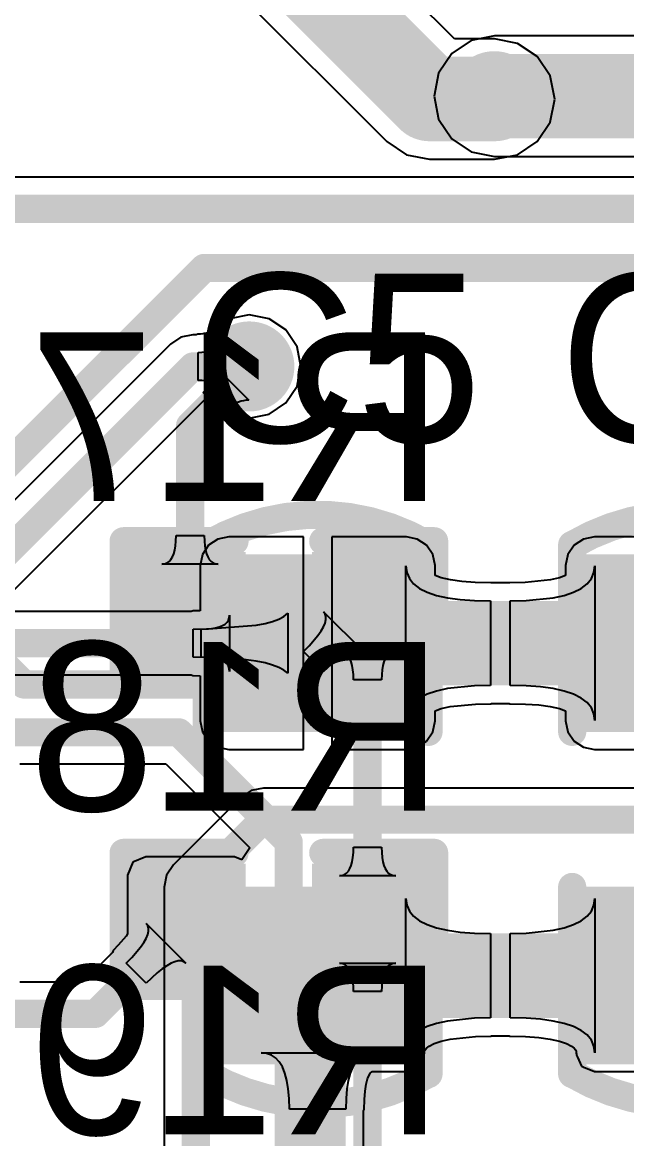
# Model space of a CAD drawing. Header units: millimetres. Extents: x 6.5 to 10.45, y 0.98 to 5.86.
# Drawn here: x 8.0854 to 8.3, y 2.3906 to 2.7873 of the extents above; entities that cross this region are included whole.
import ezdxf

# ---------------------------------------------------------------- set-up
doc = ezdxf.new("R2010")
doc.units = ezdxf.units.MM
doc.header["$MEASUREMENT"] = 0
for name, color, linetype in [('BottomLayer', 5, 'Continuous'), ('BottomOverlay', 54, 'Continuous'), ('BottomPaste', 16, 'Continuous'), ('BottomSolder', 6, 'Continuous'), ('MultiLayer', 9, 'Continuous'), ('TopLayer', 1, 'Continuous'), ('TopOverlay', 2, 'Continuous'), ('TopPaste', 8, 'Continuous'), ('TopSolder', 216, 'Continuous'), ('ViaHoleLayer', 16, 'Continuous')]:
    doc.layers.add(name, color=color, linetype=linetype)

# ---------------------------------------------------------------- blocks, each defined once
blk = doc.blocks.new('___R0603_B_58')
at = {"layer": 'BottomLayer'}
for points in [[(-0.04724, -0.01575), (-0.01575, -0.01575), (-0.04724, 0.01575), (-0.01575, 0.01575)], [(0.01575, -0.01575), (0.04724, -0.01575), (0.01575, 0.01575), (0.04724, 0.01575)]]:
    blk.add_solid(points, dxfattribs=at)
at = {"layer": 'BottomOverlay', "const_width": 0.01}
for points in [[(-0.01575, 0.02362), (-0.05512, 0.02362)], [(-0.05512, 0.02362), (-0.05512, -0.02362)], [(0.05512, 0.02362), (0.01575, 0.02362)], [(0.05512, 0.02362), (0.05512, -0.02362)], [(-0.01575, -0.02362), (-0.05512, -0.02362)], [(0.05512, -0.02362), (0.01575, -0.02362)]]:
    blk.add_lwpolyline(points, dxfattribs=at)
at = {"layer": 'BottomOverlay', "const_width": 0.005}
for points in [[(-0.05762, 0.02362, 1), (-0.05262, 0.02362, 1)], [(-0.05762, 0.02362, 1), (-0.05262, 0.02362, 1)], [(-0.01825, 0.02362, 1), (-0.01325, 0.02362, 1)], [(0.01325, 0.02362, 1), (0.01825, 0.02362, 1)], [(0.05262, 0.02362, 1), (0.05762, 0.02362, 1)], [(0.05262, 0.02362, 1), (0.05762, 0.02362, 1)], [(-0.05762, -0.02362, 1), (-0.05262, -0.02362, 1)], [(-0.05762, -0.02362, 1), (-0.05262, -0.02362, 1)], [(-0.01825, -0.02362, 1), (-0.01325, -0.02362, 1)], [(0.01325, -0.02362, 1), (0.01825, -0.02362, 1)], [(0.05262, -0.02362, 1), (0.05762, -0.02362, 1)], [(0.05262, -0.02362, 1), (0.05762, -0.02362, 1)]]:
    blk.add_lwpolyline(points, format="xyb", close=True, dxfattribs=at)
at = {"layer": 'BottomPaste'}
for points in [[(-0.04724, -0.01575), (-0.01575, -0.01575), (-0.04724, 0.01575), (-0.01575, 0.01575)], [(0.01575, -0.01575), (0.04724, -0.01575), (0.01575, 0.01575), (0.04724, 0.01575)]]:
    blk.add_solid(points, dxfattribs=at)
at = {"layer": 'BottomSolder'}
for points in [[(-0.05124, -0.01975), (-0.01175, -0.01975), (-0.05124, 0.01975), (-0.01175, 0.01975)], [(0.01175, -0.01975), (0.05124, -0.01975), (0.01175, 0.01975), (0.05124, 0.01975)]]:
    blk.add_solid(points, dxfattribs=at)
blk = doc.blocks.new('___R0603_B_59')
at = {"layer": 'BottomLayer'}
for points in [[(-0.04724, -0.01575), (-0.01575, -0.01575), (-0.04724, 0.01575), (-0.01575, 0.01575)], [(0.01575, -0.01575), (0.04724, -0.01575), (0.01575, 0.01575), (0.04724, 0.01575)]]:
    blk.add_solid(points, dxfattribs=at)
at = {"layer": 'BottomOverlay', "const_width": 0.01}
for points in [[(-0.01575, 0.02362), (-0.05512, 0.02362)], [(-0.05512, 0.02362), (-0.05512, -0.02362)], [(0.05512, 0.02362), (0.01575, 0.02362)], [(0.05512, 0.02362), (0.05512, -0.02362)], [(-0.01575, -0.02362), (-0.05512, -0.02362)], [(0.05512, -0.02362), (0.01575, -0.02362)]]:
    blk.add_lwpolyline(points, dxfattribs=at)
at = {"layer": 'BottomOverlay', "const_width": 0.005}
for points in [[(-0.05762, 0.02362, 1), (-0.05262, 0.02362, 1)], [(-0.05762, 0.02362, 1), (-0.05262, 0.02362, 1)], [(-0.01825, 0.02362, 1), (-0.01325, 0.02362, 1)], [(0.01325, 0.02362, 1), (0.01825, 0.02362, 1)], [(0.05262, 0.02362, 1), (0.05762, 0.02362, 1)], [(0.05262, 0.02362, 1), (0.05762, 0.02362, 1)], [(-0.05762, -0.02362, 1), (-0.05262, -0.02362, 1)], [(-0.05762, -0.02362, 1), (-0.05262, -0.02362, 1)], [(-0.01825, -0.02362, 1), (-0.01325, -0.02362, 1)], [(0.01325, -0.02362, 1), (0.01825, -0.02362, 1)], [(0.05262, -0.02362, 1), (0.05762, -0.02362, 1)], [(0.05262, -0.02362, 1), (0.05762, -0.02362, 1)]]:
    blk.add_lwpolyline(points, format="xyb", close=True, dxfattribs=at)
at = {"layer": 'BottomPaste'}
for points in [[(-0.04724, -0.01575), (-0.01575, -0.01575), (-0.04724, 0.01575), (-0.01575, 0.01575)], [(0.01575, -0.01575), (0.04724, -0.01575), (0.01575, 0.01575), (0.04724, 0.01575)]]:
    blk.add_solid(points, dxfattribs=at)
at = {"layer": 'BottomSolder'}
for points in [[(-0.05124, -0.01975), (-0.01175, -0.01975), (-0.05124, 0.01975), (-0.01175, 0.01975)], [(0.01175, -0.01975), (0.05124, -0.01975), (0.01175, 0.01975), (0.05124, 0.01975)]]:
    blk.add_solid(points, dxfattribs=at)
blk = doc.blocks.new('___C1206_78')
at = {"layer": 'TopLayer'}
for points in [[(-0.08661, -0.0315), (-0.0315, -0.0315), (-0.08661, 0.0315), (-0.0315, 0.0315)], [(0.0315, -0.0315), (0.08661, -0.0315), (0.0315, 0.0315), (0.08661, 0.0315)]]:
    blk.add_solid(points, dxfattribs=at)
at = {"layer": 'TopOverlay', "const_width": 0.01}
for points in [[(-0.09398, -0.03925, -0.273374), (-0.09398, 0.03925)], [(0.09398, 0.03925, -0.273374), (0.09398, -0.03925)]]:
    blk.add_lwpolyline(points, format="xyb", dxfattribs=at)
for points in [[(-0.09399, 0.03937), (-0.02755, 0.03937)], [(0.02755, 0.03937), (0.09398, 0.03937)], [(-0.09399, -0.03937), (-0.02755, -0.03937)], [(0.02755, -0.03937), (0.09398, -0.03937)]]:
    blk.add_lwpolyline(points, dxfattribs=at)
at = {"layer": 'TopOverlay', "const_width": 0.005}
for points in [[(-0.09649, 0.03937, 1), (-0.09149, 0.03937, 1)], [(-0.09648, 0.03925, 1), (-0.09148, 0.03925, 1)], [(-0.03005, 0.03937, 1), (-0.02505, 0.03937, 1)], [(0.02505, 0.03937, 1), (0.03005, 0.03937, 1)], [(0.09148, 0.03937, 1), (0.09648, 0.03937, 1)], [(0.09148, 0.03925, 1), (0.09648, 0.03925, 1)], [(-0.09649, -0.03937, 1), (-0.09149, -0.03937, 1)], [(-0.09648, -0.03925, 1), (-0.09148, -0.03925, 1)], [(-0.03005, -0.03937, 1), (-0.02505, -0.03937, 1)], [(0.02505, -0.03937, 1), (0.03005, -0.03937, 1)], [(0.09148, -0.03925, 1), (0.09648, -0.03925, 1)], [(0.09148, -0.03937, 1), (0.09648, -0.03937, 1)]]:
    blk.add_lwpolyline(points, format="xyb", close=True, dxfattribs=at)
at = {"layer": 'TopPaste'}
for points in [[(-0.08661, -0.0315), (-0.0315, -0.0315), (-0.08661, 0.0315), (-0.0315, 0.0315)], [(0.0315, -0.0315), (0.08661, -0.0315), (0.0315, 0.0315), (0.08661, 0.0315)]]:
    blk.add_solid(points, dxfattribs=at)
at = {"layer": 'TopSolder'}
for points in [[(-0.09061, -0.0355), (-0.0275, -0.0355), (-0.09061, 0.0355), (-0.0275, 0.0355)], [(0.0275, -0.0355), (0.09061, -0.0355), (0.0275, 0.0355), (0.09061, 0.0355)]]:
    blk.add_solid(points, dxfattribs=at)
blk = doc.blocks.new('___C1206_79')
at = {"layer": 'TopLayer'}
for points in [[(-0.08661, -0.0315), (-0.0315, -0.0315), (-0.08661, 0.0315), (-0.0315, 0.0315)], [(0.0315, -0.0315), (0.08661, -0.0315), (0.0315, 0.0315), (0.08661, 0.0315)]]:
    blk.add_solid(points, dxfattribs=at)
at = {"layer": 'TopOverlay', "const_width": 0.01}
for points in [[(-0.09398, -0.03925, -0.273374), (-0.09398, 0.03925)], [(0.09398, 0.03925, -0.273374), (0.09398, -0.03925)]]:
    blk.add_lwpolyline(points, format="xyb", dxfattribs=at)
for points in [[(-0.09399, 0.03937), (-0.02755, 0.03937)], [(0.02755, 0.03937), (0.09398, 0.03937)], [(-0.09399, -0.03937), (-0.02755, -0.03937)], [(0.02755, -0.03937), (0.09398, -0.03937)]]:
    blk.add_lwpolyline(points, dxfattribs=at)
at = {"layer": 'TopOverlay', "const_width": 0.005}
for points in [[(-0.09649, 0.03937, 1), (-0.09149, 0.03937, 1)], [(-0.09648, 0.03925, 1), (-0.09148, 0.03925, 1)], [(-0.03005, 0.03937, 1), (-0.02505, 0.03937, 1)], [(0.02505, 0.03937, 1), (0.03005, 0.03937, 1)], [(0.09148, 0.03937, 1), (0.09648, 0.03937, 1)], [(0.09148, 0.03925, 1), (0.09648, 0.03925, 1)], [(-0.09649, -0.03937, 1), (-0.09149, -0.03937, 1)], [(-0.09648, -0.03925, 1), (-0.09148, -0.03925, 1)], [(-0.03005, -0.03937, 1), (-0.02505, -0.03937, 1)], [(0.02505, -0.03937, 1), (0.03005, -0.03937, 1)], [(0.09148, -0.03925, 1), (0.09648, -0.03925, 1)], [(0.09148, -0.03937, 1), (0.09648, -0.03937, 1)]]:
    blk.add_lwpolyline(points, format="xyb", close=True, dxfattribs=at)
at = {"layer": 'TopPaste'}
for points in [[(-0.08661, -0.0315), (-0.0315, -0.0315), (-0.08661, 0.0315), (-0.0315, 0.0315)], [(0.0315, -0.0315), (0.08661, -0.0315), (0.0315, 0.0315), (0.08661, 0.0315)]]:
    blk.add_solid(points, dxfattribs=at)
at = {"layer": 'TopSolder'}
for points in [[(-0.09061, -0.0355), (-0.0275, -0.0355), (-0.09061, 0.0355), (-0.0275, 0.0355)], [(0.0275, -0.0355), (0.09061, -0.0355), (0.0275, 0.0355), (0.09061, 0.0355)]]:
    blk.add_solid(points, dxfattribs=at)

msp = doc.modelspace()

# ---------------------------------------------------------------- linework, layer by layer
at = {"layer": 'BottomLayer'}
for p, q in [((8.23887, 2.78141), (8.15641, 2.86387)), ((8.11986, 2.83986), (8.21486, 2.74486)), ((8.253, 2.78141), (8.23887, 2.78141)), ((8.26119, 2.77978), (8.253, 2.78141)), ((8.26814, 2.77514), (8.26119, 2.77978)), ((8.27278, 2.76819), (8.26814, 2.77514)), ((8.27441, 2.76), (8.27278, 2.76819)), ((8.27278, 2.75181), (8.27441, 2.76)), ((8.26814, 2.74486), (8.27278, 2.75181)), ((8.21486, 2.74486), (8.22181, 2.74022)), ((8.26119, 2.74022), (8.26814, 2.74486)), ((8.22181, 2.74022), (8.23, 2.73859)), ((8.23, 2.73859), (8.253, 2.73859)), ((8.253, 2.73859), (8.26119, 2.74022)), ((9.11574, 2.73222), (7.651, 2.73222)), ((8.15333, 2.66113), (8.15363, 2.66206)), ((8.15363, 2.66206), (8.15384, 2.66299)), ((8.15384, 2.66299), (8.15397, 2.66393)), ((8.15397, 2.66393), (8.154, 2.66488)), ((8.154, 2.66488), (8.16588, 2.653)), ((8.15049, 2.65661), (8.15124, 2.6575)), ((8.15124, 2.6575), (8.15189, 2.6584)), ((8.15189, 2.6584), (8.15246, 2.6593)), ((8.15246, 2.6593), (8.15294, 2.66021)), ((8.15294, 2.66021), (8.15333, 2.66113)), ((8.14966, 2.65573), (8.15049, 2.65661)), ((8.15673, 2.64866), (8.14966, 2.65573)), ((8.15761, 2.64949), (8.15673, 2.64866)), ((8.1585, 2.65024), (8.15761, 2.64949)), ((8.1594, 2.65089), (8.1585, 2.65024)), ((8.1603, 2.65146), (8.1594, 2.65089)), ((8.16121, 2.65194), (8.1603, 2.65146)), ((8.16213, 2.65233), (8.16121, 2.65194)), ((8.16306, 2.65263), (8.16213, 2.65233)), ((8.16399, 2.65284), (8.16306, 2.65263)), ((8.16493, 2.65297), (8.16399, 2.65284)), ((8.16588, 2.653), (8.16493, 2.65297)), ((8.1398, 2.60126), (8.13995, 2.60298)), ((8.13995, 2.60298), (8.14, 2.6049)), ((8.14, 2.6049), (8.15, 2.6049)), ((8.15, 2.6049), (8.15005, 2.60298)), ((8.15005, 2.60298), (8.1502, 2.60126)), ((8.13875, 2.59731), (8.1392, 2.59843)), ((8.1392, 2.59843), (8.13955, 2.59974)), ((8.13955, 2.59974), (8.1398, 2.60126)), ((8.1502, 2.60126), (8.15045, 2.59974)), ((8.15045, 2.59974), (8.1508, 2.59843)), ((8.1508, 2.59843), (8.15125, 2.59731)), ((8.135, 2.59478), (8.13595, 2.59489)), ((8.155, 2.59478), (8.135, 2.59478)), ((8.13595, 2.59489), (8.1368, 2.59519)), ((8.1368, 2.59519), (8.13755, 2.59569)), ((8.13755, 2.59569), (8.1382, 2.5964)), ((8.1382, 2.5964), (8.13875, 2.59731)), ((8.15125, 2.59731), (8.1518, 2.5964)), ((8.1518, 2.5964), (8.15245, 2.59569)), ((8.15245, 2.59569), (8.1532, 2.59519)), ((8.1532, 2.59519), (8.15405, 2.59489)), ((8.15405, 2.59489), (8.155, 2.59478)), ((8.19294, 2.57703), (8.19237, 2.57781)), ((8.19237, 2.57781), (8.20652, 2.56367)), ((8.19322, 2.57611), (8.19294, 2.57703)), ((8.19294, 2.57385), (8.19322, 2.57505)), ((8.19322, 2.57505), (8.19322, 2.57611)), ((8.19039, 2.5694), (8.19153, 2.57102)), ((8.19153, 2.57102), (8.19237, 2.57251)), ((8.19237, 2.57251), (8.19294, 2.57385)), ((8.18728, 2.56572), (8.19039, 2.5694)), ((8.1853, 2.56367), (8.18728, 2.56572)), ((8.19237, 2.5566), (8.1853, 2.56367)), ((8.19894, 2.56357), (8.19799, 2.56367)), ((8.19799, 2.56367), (8.21799, 2.56367)), ((8.19973, 2.56282), (8.1981, 2.56169)), ((8.19979, 2.56327), (8.19894, 2.56357)), ((8.20121, 2.56367), (8.19973, 2.56282)), ((8.20054, 2.56277), (8.19979, 2.56327)), ((8.20119, 2.56207), (8.20054, 2.56277)), ((8.20256, 2.56423), (8.20121, 2.56367)), ((8.20376, 2.56452), (8.20256, 2.56423)), ((8.20482, 2.56452), (8.20376, 2.56452)), ((8.20574, 2.56423), (8.20482, 2.56452)), ((8.20652, 2.56367), (8.20574, 2.56423)), ((8.21544, 2.56277), (8.21479, 2.56207)), ((8.21619, 2.56327), (8.21544, 2.56277)), ((8.21704, 2.56357), (8.21619, 2.56327)), ((8.21799, 2.56367), (8.21704, 2.56357)), ((8.19633, 2.56027), (8.19237, 2.5566)), ((8.1981, 2.56169), (8.19633, 2.56027)), ((8.20174, 2.56117), (8.20119, 2.56207)), ((8.20219, 2.56007), (8.20174, 2.56117)), ((8.20254, 2.55877), (8.20219, 2.56007)), ((8.20279, 2.55727), (8.20254, 2.55877)), ((8.21344, 2.55877), (8.21319, 2.55727)), ((8.21379, 2.56007), (8.21344, 2.55877)), ((8.21424, 2.56117), (8.21379, 2.56007)), ((8.21479, 2.56207), (8.21424, 2.56117)), ((8.20294, 2.55557), (8.20279, 2.55727)), ((8.20299, 2.55367), (8.20294, 2.55557)), ((8.21304, 2.55557), (8.21299, 2.55367)), ((8.21319, 2.55727), (8.21304, 2.55557)), ((8.21299, 2.55367), (8.20299, 2.55367)), ((8.08454, 2.52378), (8.13635, 2.52378)), ((8.13635, 2.52378), (8.16615, 2.49399)), ((8.12925, 2.49081), (8.12466, 2.48891)), ((8.16075, 2.49081), (8.12925, 2.49081)), ((8.16332, 2.48975), (8.16075, 2.49081)), ((8.16615, 2.49399), (8.16332, 2.48975)), ((8.20279, 2.49055), (8.20294, 2.49227)), ((8.20294, 2.49227), (8.20299, 2.49419)), ((8.20299, 2.49419), (8.21299, 2.49419)), ((8.21299, 2.49419), (8.21304, 2.49227)), ((8.21304, 2.49227), (8.21319, 2.49055)), ((8.12466, 2.48891), (8.12276, 2.48432)), ((8.20174, 2.4866), (8.20219, 2.48771)), ((8.20219, 2.48771), (8.20254, 2.48903)), ((8.20254, 2.48903), (8.20279, 2.49055)), ((8.21319, 2.49055), (8.21344, 2.48903)), ((8.21344, 2.48903), (8.21379, 2.48771)), ((8.21379, 2.48771), (8.21424, 2.4866)), ((8.12276, 2.48432), (8.12276, 2.46338)), ((8.19799, 2.48407), (8.19894, 2.48417)), ((8.21799, 2.48407), (8.19799, 2.48407)), ((8.19894, 2.48417), (8.19979, 2.48447)), ((8.19979, 2.48447), (8.20054, 2.48498)), ((8.20054, 2.48498), (8.20119, 2.48569)), ((8.20119, 2.48569), (8.20174, 2.4866)), ((8.21424, 2.4866), (8.21479, 2.48569)), ((8.21479, 2.48569), (8.21544, 2.48498)), ((8.21544, 2.48498), (8.21619, 2.48447)), ((8.21619, 2.48447), (8.21704, 2.48417)), ((8.21704, 2.48417), (8.21799, 2.48407)), ((8.12995, 2.46632), (8.12938, 2.4671)), ((8.12938, 2.4671), (8.14352, 2.45295)), ((8.12276, 2.46338), (8.12225, 2.46264)), ((8.12938, 2.46179), (8.12995, 2.46314)), ((8.13023, 2.4654), (8.12995, 2.46632)), ((8.12995, 2.46314), (8.13023, 2.46434)), ((8.13023, 2.46434), (8.13023, 2.4654)), ((8.11947, 2.45936), (8.11764, 2.45746)), ((8.12225, 2.46264), (8.11947, 2.45936)), ((8.1274, 2.45868), (8.12853, 2.46031)), ((8.12853, 2.46031), (8.12938, 2.46179)), ((8.11738, 2.45682), (8.10678, 2.44622)), ((8.11764, 2.45746), (8.11738, 2.45682)), ((8.12429, 2.455), (8.1274, 2.45868)), ((8.12231, 2.45295), (8.12429, 2.455)), ((8.12938, 2.44588), (8.12231, 2.45295)), ((8.13674, 2.45211), (8.13511, 2.45097)), ((8.13822, 2.45295), (8.13674, 2.45211)), ((8.13956, 2.45352), (8.13822, 2.45295)), ((8.14077, 2.4538), (8.13956, 2.45352)), ((8.14183, 2.4538), (8.14077, 2.4538)), ((8.14275, 2.45352), (8.14183, 2.4538)), ((8.14352, 2.45295), (8.14275, 2.45352)), ((8.19894, 2.45285), (8.19799, 2.45295)), ((8.19799, 2.45295), (8.21799, 2.45295)), ((8.19979, 2.45255), (8.19894, 2.45285)), ((8.20054, 2.45205), (8.19979, 2.45255)), ((8.20119, 2.45135), (8.20054, 2.45205)), ((8.20174, 2.45045), (8.20119, 2.45135)), ((8.21479, 2.45135), (8.21424, 2.45045)), ((8.21544, 2.45205), (8.21479, 2.45135)), ((8.21619, 2.45255), (8.21544, 2.45205)), ((8.21704, 2.45285), (8.21619, 2.45255)), ((8.21799, 2.45295), (8.21704, 2.45285)), ((8.13334, 2.44956), (8.12938, 2.44588)), ((8.13511, 2.45097), (8.13334, 2.44956)), ((8.20219, 2.44935), (8.20174, 2.45045)), ((8.20254, 2.44805), (8.20219, 2.44935)), ((8.20279, 2.44655), (8.20254, 2.44805)), ((8.21344, 2.44805), (8.21319, 2.44655)), ((8.21379, 2.44935), (8.21344, 2.44805)), ((8.21424, 2.45045), (8.21379, 2.44935)), ((8.10678, 2.44622), (8.08454, 2.44622)), ((8.20294, 2.44485), (8.20279, 2.44655)), ((8.20299, 2.44295), (8.20294, 2.44485)), ((8.21304, 2.44485), (8.21299, 2.44295)), ((8.21319, 2.44655), (8.21304, 2.44485)), ((8.21299, 2.44295), (8.20299, 2.44295))]:
    msp.add_line(p, q, dxfattribs=at)
for points, const_width in [([(8.135, 2.855), (8.23, 2.76)], 0.03), ([(8.23, 2.76), (8.253, 2.76)], 0.03), ([(7.651, 2.721), (9.11574, 2.721)], 0.01), ([(8.035, 2.585), (8.15, 2.7)], 0.01), ([(8.15, 2.7), (8.924, 2.7)], 0.01), ([(8.145, 2.644), (8.166, 2.665)], 0.01), ([(8.145, 2.57929), (8.145, 2.644)], 0.01), ([(8.18071, 2.552), (8.20799, 2.57929)], 0.01), ([(8.20799, 2.46857), (8.20799, 2.57929)], 0.01), ([(8.078, 2.56), (8.086, 2.552)], 0.01), ([(8.086, 2.552), (8.18071, 2.552)], 0.01), ([(8.035, 2.535), (8.141, 2.535)], 0.01), ([(8.141, 2.535), (8.18, 2.496)], 0.01), ([(8.18, 2.227), (8.18, 2.496)], 0.01), ([(8.11143, 2.435), (8.145, 2.46857)], 0.01), ([(8.20799, 2.35786), (8.20799, 2.46857)], 0.01), ([(8.035, 2.435), (8.11143, 2.435)], 0.01)]:
    msp.add_lwpolyline(points, dxfattribs=dict(at, const_width=const_width))
for points, const_width in [([(8.2225, 2.76, 1), (8.2375, 2.76, 1)], 0.015), ([(8.2225, 2.76, 1), (8.2375, 2.76, 1)], 0.015), ([(8.2455, 2.76, 1), (8.2605, 2.76, 1)], 0.015), ([(8.247, 2.761, 1), (8.259, 2.761, 1)], 0.012), ([(8.1475, 2.7, 1), (8.1525, 2.7, 1)], 0.005), ([(8.1475, 2.7, 1), (8.1525, 2.7, 1)], 0.005), ([(8.16, 2.665, 1), (8.172, 2.665, 1)], 0.012), ([(8.1635, 2.665, 1), (8.1685, 2.665, 1)], 0.005), ([(8.1425, 2.644, 1), (8.1475, 2.644, 1)], 0.005), ([(8.1425, 2.644, 1), (8.1475, 2.644, 1)], 0.005), ([(8.1425, 2.57929, 1), (8.1475, 2.57929, 1)], 0.005), ([(8.20549, 2.57929, 1), (8.21049, 2.57929, 1)], 0.005), ([(8.20549, 2.57929, 1), (8.21049, 2.57929, 1)], 0.005), ([(8.0835, 2.552, 1), (8.0885, 2.552, 1)], 0.005), ([(8.0835, 2.552, 1), (8.0885, 2.552, 1)], 0.005), ([(8.17821, 2.552, 1), (8.18321, 2.552, 1)], 0.005), ([(8.17821, 2.552, 1), (8.18321, 2.552, 1)], 0.005), ([(8.1385, 2.535, 1), (8.1435, 2.535, 1)], 0.005), ([(8.1385, 2.535, 1), (8.1435, 2.535, 1)], 0.005), ([(8.1775, 2.496, 1), (8.1825, 2.496, 1)], 0.005), ([(8.1775, 2.496, 1), (8.1825, 2.496, 1)], 0.005), ([(8.1425, 2.46857, 1), (8.1475, 2.46857, 1)], 0.005), ([(8.20549, 2.46857, 1), (8.21049, 2.46857, 1)], 0.005), ([(8.20549, 2.46857, 1), (8.21049, 2.46857, 1)], 0.005), ([(8.10893, 2.435, 1), (8.11393, 2.435, 1)], 0.005), ([(8.10893, 2.435, 1), (8.11393, 2.435, 1)], 0.005)]:
    msp.add_lwpolyline(points, format="xyb", close=True, dxfattribs=dict(at, const_width=const_width))
at = {"layer": 'BottomSolder', "const_width": 0.016}
for points in [[(8.245, 2.761, 1), (8.261, 2.761, 1)], [(8.158, 2.665, 1), (8.174, 2.665, 1)]]:
    msp.add_lwpolyline(points, format="xyb", close=True, dxfattribs=at)
at = {"layer": 'MultiLayer', "const_width": 0.012}
for points in [[(8.247, 2.761, 1), (8.259, 2.761, 1)], [(8.16, 2.665, 1), (8.172, 2.665, 1)]]:
    msp.add_lwpolyline(points, format="xyb", close=True, dxfattribs=at)
at = {"layer": 'TopLayer'}
for p, q in [((8.24481, 2.78078), (8.23786, 2.77614)), ((8.253, 2.78241), (8.24481, 2.78078)), ((8.674, 2.78241), (8.253, 2.78241)), ((8.23786, 2.77614), (8.23322, 2.76919)), ((8.23322, 2.76919), (8.23159, 2.761)), ((8.23159, 2.761), (8.23322, 2.75281)), ((8.23322, 2.75281), (8.23786, 2.74586)), ((8.23786, 2.74586), (8.24481, 2.74122)), ((8.24481, 2.74122), (8.253, 2.73959)), ((8.253, 2.73959), (8.66513, 2.73959)), ((8.15898, 2.68196), (8.15365, 2.6784)), ((8.166, 2.68335), (8.15898, 2.68196)), ((8.17302, 2.68196), (8.166, 2.68335)), ((8.17898, 2.67798), (8.17302, 2.68196)), ((8.15161, 2.67714), (8.15119, 2.67697)), ((8.15196, 2.67732), (8.15161, 2.67714)), ((8.15227, 2.67751), (8.15196, 2.67732)), ((8.15254, 2.67772), (8.15227, 2.67751)), ((8.15301, 2.67816), (8.15254, 2.67772)), ((8.15365, 2.6784), (8.15301, 2.67816)), ((8.18296, 2.67202), (8.17898, 2.67798)), ((8.14171, 2.67536), (8.13807, 2.67293)), ((8.146, 2.67622), (8.14171, 2.67536)), ((8.14709, 2.67622), (8.146, 2.67622)), ((8.146, 2.67622), (8.146, 2.67622)), ((8.14771, 2.67649), (8.14709, 2.67622)), ((8.14873, 2.67652), (8.14771, 2.67649)), ((8.14947, 2.67659), (8.14873, 2.67652)), ((8.15013, 2.67669), (8.14947, 2.67659)), ((8.1507, 2.67682), (8.15013, 2.67669)), ((8.15119, 2.67697), (8.1507, 2.67682)), ((8.15673, 2.67275), (8.15743, 2.6734)), ((8.15743, 2.6734), (8.15743, 2.6566)), ((8.13807, 2.67293), (7.99131, 2.52617)), ((8.13807, 2.67293), (8.13807, 2.67293)), ((8.14789, 2.67), (8.1491, 2.67003)), ((8.14789, 2.66), (8.14789, 2.67)), ((8.1491, 2.67003), (8.15026, 2.67014)), ((8.15026, 2.67014), (8.15136, 2.67031)), ((8.15136, 2.67031), (8.1524, 2.67054)), ((8.1524, 2.67054), (8.15338, 2.67085)), ((8.15338, 2.67085), (8.1543, 2.67122)), ((8.1543, 2.67122), (8.15517, 2.67167)), ((8.15517, 2.67167), (8.15598, 2.67218)), ((8.15598, 2.67218), (8.15673, 2.67275)), ((8.18435, 2.665), (8.18296, 2.67202)), ((8.18296, 2.65798), (8.18435, 2.665)), ((8.1491, 2.65997), (8.14789, 2.66)), ((8.15026, 2.65986), (8.1491, 2.65997)), ((8.15136, 2.65969), (8.15026, 2.65986)), ((8.1524, 2.65946), (8.15136, 2.65969)), ((8.15338, 2.65915), (8.1524, 2.65946)), ((8.1543, 2.65878), (8.15338, 2.65915)), ((8.15517, 2.65833), (8.1543, 2.65878)), ((8.15598, 2.65782), (8.15517, 2.65833)), ((8.15673, 2.65725), (8.15598, 2.65782)), ((8.17898, 2.65202), (8.18296, 2.65798)), ((8.15743, 2.6566), (8.15673, 2.65725)), ((8.07975, 2.58289), (8.15017, 2.6533)), ((8.15017, 2.6533), (8.1507, 2.65318)), ((8.1507, 2.65318), (8.15119, 2.65303)), ((8.15119, 2.65303), (8.15161, 2.65286)), ((8.15161, 2.65286), (8.15196, 2.65268)), ((8.15196, 2.65268), (8.15227, 2.65249)), ((8.15227, 2.65249), (8.15254, 2.65228)), ((8.15254, 2.65228), (8.15301, 2.65184)), ((8.15301, 2.65184), (8.15365, 2.6516)), ((8.15365, 2.6516), (8.15898, 2.64804)), ((8.17302, 2.64804), (8.17898, 2.65202)), ((8.15898, 2.64804), (8.166, 2.64665)), ((8.166, 2.64665), (8.17302, 2.64804)), ((8.15485, 2.60366), (8.15154, 2.60145)), ((8.15875, 2.60443), (8.15485, 2.60366)), ((8.18525, 2.60443), (8.15875, 2.60443)), ((8.18525, 2.56668), (8.18525, 2.60443)), ((8.22175, 2.60443), (8.19525, 2.60443)), ((8.19525, 2.60443), (8.19525, 2.56668)), ((8.22565, 2.60366), (8.22175, 2.60443)), ((8.22896, 2.60145), (8.22565, 2.60366)), ((8.2846, 2.60366), (8.28129, 2.60145)), ((8.2885, 2.60443), (8.2846, 2.60366)), ((8.315, 2.60443), (8.2885, 2.60443)), ((8.14933, 2.59814), (8.14856, 2.59424)), ((8.15154, 2.60145), (8.14933, 2.59814)), ((8.23117, 2.59814), (8.22896, 2.60145)), ((8.23194, 2.59424), (8.23117, 2.59814)), ((8.27908, 2.59814), (8.27831, 2.59424)), ((8.28129, 2.60145), (8.27908, 2.59814)), ((8.14856, 2.59424), (8.14856, 2.5782)), ((8.22162, 2.53925), (8.22162, 2.59411)), ((8.22162, 2.59411), (8.22192, 2.59175)), ((8.23194, 2.59068), (8.23194, 2.59424)), ((8.27831, 2.59424), (8.27831, 2.59068)), ((8.28833, 2.59175), (8.28863, 2.59411)), ((8.28863, 2.59411), (8.28863, 2.53925)), ((8.22192, 2.59175), (8.22282, 2.58963)), ((8.23417, 2.58993), (8.23194, 2.59068)), ((8.23747, 2.58919), (8.23417, 2.58993)), ((8.27608, 2.58993), (8.27289, 2.58922)), ((8.27831, 2.59068), (8.27608, 2.58993)), ((8.28743, 2.58963), (8.28833, 2.59175)), ((8.22282, 2.58963), (8.22432, 2.58777)), ((8.22432, 2.58777), (8.22642, 2.58615)), ((8.22642, 2.58615), (8.22912, 2.58479)), ((8.2415, 2.58864), (8.23747, 2.58919)), ((8.24622, 2.58829), (8.2415, 2.58864)), ((8.25176, 2.58817), (8.24622, 2.58829)), ((8.25194, 2.58809), (8.25176, 2.58817)), ((8.25831, 2.58809), (8.25194, 2.58809)), ((8.25849, 2.58817), (8.25831, 2.58809)), ((8.26393, 2.58829), (8.25849, 2.58817)), ((8.27289, 2.58922), (8.26393, 2.58829)), ((8.28113, 2.58479), (8.28383, 2.58615)), ((8.28383, 2.58615), (8.28593, 2.58777)), ((8.28593, 2.58777), (8.28743, 2.58963)), ((8.22912, 2.58479), (8.23242, 2.58367)), ((8.23242, 2.58367), (8.23632, 2.5828)), ((8.23632, 2.5828), (8.24082, 2.58218)), ((8.24082, 2.58218), (8.24592, 2.5818)), ((8.26433, 2.5818), (8.27393, 2.5828)), ((8.27393, 2.5828), (8.27783, 2.58367)), ((8.27783, 2.58367), (8.28113, 2.58479)), ((8.14604, 2.57817), (8.14539, 2.57789)), ((8.14856, 2.5782), (8.14604, 2.57817)), ((8.24592, 2.5818), (8.25162, 2.58168)), ((8.25162, 2.58168), (8.25162, 2.55168)), ((8.25863, 2.58168), (8.26433, 2.5818)), ((8.25863, 2.55168), (8.25863, 2.58168)), ((8.14539, 2.57789), (8.08183, 2.57789)), ((8.15738, 2.57348), (8.15809, 2.57413)), ((8.15809, 2.57413), (8.1586, 2.57488)), ((8.1586, 2.57488), (8.1589, 2.57573)), ((8.1589, 2.57573), (8.159, 2.57668)), ((8.159, 2.57668), (8.159, 2.55668)), ((8.17159, 2.5737), (8.17427, 2.57443)), ((8.17427, 2.57443), (8.17651, 2.57527)), ((8.17651, 2.57527), (8.1783, 2.57622)), ((8.1783, 2.57622), (8.17965, 2.57729)), ((8.17965, 2.57729), (8.17965, 2.55606)), ((8.14611, 2.57168), (8.15147, 2.57173)), ((8.14611, 2.56168), (8.14611, 2.57168)), ((8.14888, 2.57168), (8.15081, 2.57173)), ((8.14888, 2.56168), (8.14888, 2.57168)), ((8.15081, 2.57173), (8.15253, 2.57188)), ((8.15147, 2.57173), (8.16845, 2.57308)), ((8.15253, 2.57188), (8.15405, 2.57213)), ((8.15405, 2.57213), (8.15536, 2.57248)), ((8.15536, 2.57248), (8.15647, 2.57293)), ((8.15647, 2.57293), (8.15738, 2.57348)), ((8.16845, 2.57308), (8.17159, 2.5737)), ((8.18525, 2.52892), (8.18525, 2.56668)), ((8.19525, 2.56668), (8.19525, 2.52892)), ((8.15638, 2.56145), (8.14611, 2.56168)), ((8.15081, 2.56163), (8.14888, 2.56168)), ((8.15253, 2.56148), (8.15081, 2.56163)), ((8.15405, 2.56123), (8.15253, 2.56148)), ((8.15536, 2.56088), (8.15405, 2.56123)), ((8.15647, 2.56043), (8.15536, 2.56088)), ((8.16488, 2.56078), (8.15638, 2.56145)), ((8.15738, 2.55988), (8.15647, 2.56043)), ((8.15809, 2.55923), (8.15738, 2.55988)), ((8.1586, 2.55848), (8.15809, 2.55923)), ((8.1589, 2.55763), (8.1586, 2.55848)), ((8.16845, 2.56027), (8.16488, 2.56078)), ((8.17159, 2.55966), (8.16845, 2.56027)), ((8.17427, 2.55893), (8.17159, 2.55966)), ((8.17651, 2.55809), (8.17427, 2.55893)), ((8.08165, 2.55546), (8.14534, 2.55546)), ((8.14534, 2.55546), (8.14597, 2.55519)), ((8.14597, 2.55519), (8.14856, 2.55513)), ((8.14856, 2.55513), (8.14856, 2.53912)), ((8.159, 2.55668), (8.1589, 2.55763)), ((8.1783, 2.55713), (8.17651, 2.55809)), ((8.17965, 2.55606), (8.1783, 2.55713)), ((8.23632, 2.55056), (8.23242, 2.54969)), ((8.24592, 2.55155), (8.23632, 2.55056)), ((8.25162, 2.55168), (8.24592, 2.55155)), ((8.26433, 2.55155), (8.25863, 2.55168)), ((8.26943, 2.55118), (8.26433, 2.55155)), ((8.27393, 2.55056), (8.26943, 2.55118)), ((8.27783, 2.54969), (8.27393, 2.55056)), ((8.22642, 2.5472), (8.22432, 2.54559)), ((8.22912, 2.54857), (8.22642, 2.5472)), ((8.23242, 2.54969), (8.22912, 2.54857)), ((8.28113, 2.54857), (8.27783, 2.54969)), ((8.28383, 2.5472), (8.28113, 2.54857)), ((8.28593, 2.54559), (8.28383, 2.5472)), ((8.22282, 2.54372), (8.22192, 2.54161)), ((8.22432, 2.54559), (8.22282, 2.54372)), ((8.23194, 2.54267), (8.23417, 2.54343)), ((8.23194, 2.53912), (8.23194, 2.54267)), ((8.23417, 2.54343), (8.23736, 2.54414)), ((8.23736, 2.54414), (8.24632, 2.54507)), ((8.24632, 2.54507), (8.25176, 2.54519)), ((8.25176, 2.54519), (8.25194, 2.54527)), ((8.25194, 2.54527), (8.25831, 2.54527)), ((8.25831, 2.54527), (8.25849, 2.54519)), ((8.25849, 2.54519), (8.26403, 2.54506)), ((8.26403, 2.54506), (8.26875, 2.54472)), ((8.26875, 2.54472), (8.27278, 2.54416)), ((8.27278, 2.54416), (8.27608, 2.54343)), ((8.27608, 2.54343), (8.27831, 2.54267)), ((8.27831, 2.54267), (8.27831, 2.53912)), ((8.28743, 2.54372), (8.28593, 2.54559)), ((8.28833, 2.54161), (8.28743, 2.54372)), ((8.14856, 2.53912), (8.14933, 2.53522)), ((8.22192, 2.54161), (8.22162, 2.53925)), ((8.23117, 2.53522), (8.23194, 2.53912)), ((8.27831, 2.53912), (8.27908, 2.53522)), ((8.28863, 2.53925), (8.28833, 2.54161)), ((8.14933, 2.53522), (8.15154, 2.53191)), ((8.22896, 2.53191), (8.23117, 2.53522)), ((8.27908, 2.53522), (8.28129, 2.53191)), ((8.15154, 2.53191), (8.15485, 2.5297)), ((8.22565, 2.5297), (8.22896, 2.53191)), ((8.28129, 2.53191), (8.2846, 2.5297)), ((8.15485, 2.5297), (8.15875, 2.52892)), ((8.15875, 2.52892), (8.18525, 2.52892)), ((8.19525, 2.52892), (8.22175, 2.52892)), ((8.22175, 2.52892), (8.22565, 2.5297)), ((8.2846, 2.5297), (8.2885, 2.52892)), ((8.2885, 2.52892), (8.315, 2.52892)), ((8.171, 2.51522), (8.16671, 2.51436)), ((8.37862, 2.51522), (8.171, 2.51522)), ((8.16307, 2.51193), (8.13907, 2.48793)), ((8.16671, 2.51436), (8.16307, 2.51193)), ((8.16307, 2.51193), (8.16307, 2.51193)), ((8.13907, 2.48793), (8.13664, 2.48429)), ((8.13664, 2.48429), (8.13578, 2.48)), ((8.13578, 2.48), (8.13578, 2.48)), ((8.13578, 2.48), (8.13578, 2.2895)), ((8.22162, 2.42114), (8.22162, 2.476)), ((8.22162, 2.476), (8.22192, 2.47364)), ((8.28833, 2.47364), (8.28863, 2.476)), ((8.28863, 2.476), (8.28863, 2.42114)), ((8.22192, 2.47364), (8.22282, 2.47152)), ((8.22282, 2.47152), (8.22432, 2.46966)), ((8.28593, 2.46966), (8.28743, 2.47152)), ((8.28743, 2.47152), (8.28833, 2.47364)), ((8.22432, 2.46966), (8.22642, 2.46804)), ((8.22642, 2.46804), (8.22912, 2.46668)), ((8.28113, 2.46668), (8.28383, 2.46804)), ((8.28383, 2.46804), (8.28593, 2.46966)), ((8.22912, 2.46668), (8.23242, 2.46556)), ((8.23242, 2.46556), (8.23632, 2.46469)), ((8.23632, 2.46469), (8.24082, 2.46407)), ((8.24082, 2.46407), (8.24592, 2.46369)), ((8.24592, 2.46369), (8.25162, 2.46357)), ((8.25162, 2.46357), (8.25162, 2.43357)), ((8.25863, 2.46357), (8.26433, 2.46369)), ((8.25863, 2.43357), (8.25863, 2.46357)), ((8.26433, 2.46369), (8.27393, 2.46469)), ((8.27393, 2.46469), (8.27783, 2.46556)), ((8.27783, 2.46556), (8.28113, 2.46668)), ((8.23242, 2.43158), (8.22912, 2.43046)), ((8.23632, 2.43245), (8.23242, 2.43158)), ((8.24592, 2.43344), (8.23632, 2.43245)), ((8.25162, 2.43357), (8.24592, 2.43344)), ((8.26433, 2.43344), (8.25863, 2.43357)), ((8.26943, 2.43307), (8.26433, 2.43344)), ((8.27393, 2.43245), (8.26943, 2.43307)), ((8.27783, 2.43158), (8.27393, 2.43245)), ((8.28113, 2.43046), (8.27783, 2.43158)), ((8.22432, 2.42748), (8.22282, 2.42561)), ((8.22642, 2.42909), (8.22432, 2.42748)), ((8.22912, 2.43046), (8.22642, 2.42909)), ((8.28383, 2.42909), (8.28113, 2.43046)), ((8.28593, 2.42748), (8.28383, 2.42909)), ((8.28743, 2.42561), (8.28593, 2.42748)), ((8.22192, 2.4235), (8.22162, 2.42114)), ((8.22282, 2.42561), (8.22192, 2.4235)), ((8.22889, 2.4228), (8.22989, 2.42357)), ((8.22989, 2.42357), (8.23164, 2.42446)), ((8.23164, 2.42446), (8.23417, 2.42532)), ((8.23417, 2.42532), (8.23736, 2.42603)), ((8.23736, 2.42603), (8.24632, 2.42696)), ((8.24632, 2.42696), (8.25176, 2.42708)), ((8.25176, 2.42708), (8.25194, 2.42716)), ((8.25194, 2.42716), (8.25831, 2.42716)), ((8.25831, 2.42716), (8.25849, 2.42708)), ((8.25849, 2.42708), (8.26403, 2.42695)), ((8.26403, 2.42695), (8.26875, 2.42661)), ((8.26875, 2.42661), (8.27278, 2.42605)), ((8.27278, 2.42605), (8.27608, 2.42532)), ((8.27608, 2.42532), (8.27861, 2.42446)), ((8.27861, 2.42446), (8.28036, 2.42357)), ((8.28036, 2.42357), (8.28136, 2.4228)), ((8.28833, 2.4235), (8.28743, 2.42561)), ((8.28863, 2.42114), (8.28833, 2.4235)), ((8.17215, 2.42094), (8.17025, 2.42114)), ((8.17025, 2.42114), (8.21025, 2.42114)), ((8.17385, 2.42034), (8.17215, 2.42094)), ((8.17535, 2.41934), (8.17385, 2.42034)), ((8.17665, 2.41794), (8.17535, 2.41934)), ((8.20515, 2.41934), (8.20385, 2.41794)), ((8.20665, 2.42034), (8.20515, 2.41934)), ((8.20835, 2.42094), (8.20665, 2.42034)), ((8.21025, 2.42114), (8.20835, 2.42094)), ((8.22634, 2.41642), (8.22768, 2.41966)), ((8.22768, 2.41966), (8.22806, 2.42032)), ((8.22806, 2.42032), (8.2281, 2.42068)), ((8.2281, 2.42068), (8.22824, 2.42101)), ((8.22824, 2.42179), (8.22844, 2.42224)), ((8.22824, 2.42175), (8.22824, 2.42179)), ((8.22824, 2.42101), (8.22824, 2.42175)), ((8.22844, 2.42224), (8.22889, 2.4228)), ((8.28136, 2.4228), (8.28181, 2.42224)), ((8.28181, 2.42224), (8.28201, 2.42179)), ((8.28201, 2.42179), (8.28201, 2.42175)), ((8.28201, 2.42175), (8.28201, 2.42101)), ((8.28201, 2.42101), (8.28215, 2.42068)), ((8.28215, 2.42068), (8.28219, 2.42032)), ((8.28219, 2.42032), (8.28257, 2.41966)), ((8.28257, 2.41966), (8.28391, 2.41642)), ((8.17775, 2.41614), (8.17665, 2.41794)), ((8.17865, 2.41394), (8.17775, 2.41614)), ((8.20275, 2.41614), (8.20185, 2.41394)), ((8.20385, 2.41794), (8.20275, 2.41614)), ((8.22175, 2.41451), (8.22486, 2.4158)), ((8.22486, 2.4158), (8.22559, 2.416)), ((8.22559, 2.416), (8.22567, 2.41614)), ((8.22567, 2.41614), (8.22634, 2.41642)), ((8.28391, 2.41642), (8.28458, 2.41614)), ((8.28458, 2.41614), (8.28466, 2.416)), ((8.28466, 2.416), (8.28539, 2.4158)), ((8.28539, 2.4158), (8.2885, 2.41451)), ((8.17935, 2.41134), (8.17865, 2.41394)), ((8.20185, 2.41394), (8.20115, 2.41134)), ((8.2075, 2.40996), (8.20802, 2.41186)), ((8.20802, 2.41186), (8.20856, 2.4132)), ((8.20856, 2.4132), (8.20905, 2.414)), ((8.20905, 2.414), (8.20939, 2.41436)), ((8.20939, 2.41436), (8.20958, 2.41448)), ((8.20958, 2.41448), (8.20966, 2.41451)), ((8.20966, 2.41451), (8.22175, 2.41451)), ((8.2885, 2.41451), (8.3515, 2.41451)), ((8.17985, 2.40834), (8.17935, 2.41134)), ((8.18015, 2.40494), (8.17985, 2.40834)), ((8.20065, 2.40834), (8.20035, 2.40494)), ((8.20115, 2.41134), (8.20065, 2.40834)), ((8.20684, 2.40457), (8.2071, 2.40752)), ((8.2071, 2.40752), (8.2075, 2.40996)), ((8.18025, 2.40114), (8.18015, 2.40494)), ((8.20035, 2.40494), (8.20025, 2.40114)), ((8.20674, 2.40097), (8.20684, 2.40457)), ((8.20025, 2.40114), (8.18025, 2.40114)), ((8.20656, 2.40057), (8.20674, 2.40097)), ((8.20656, 2.36876), (8.20656, 2.40057))]:
    msp.add_line(p, q, dxfattribs=at)
for points, const_width in [([(8.253, 2.761), (8.674, 2.761)], 0.03), ([(7.993, 2.512), (8.146, 2.665)], 0.01), ([(8.146, 2.665), (8.166, 2.665)], 0.01), ([(8.19025, 2.56668), (8.32, 2.56668)], 0.03), ([(8.077, 2.56668), (8.19025, 2.56668)], 0.01), ([(8.147, 2.48), (8.171, 2.504)], 0.01), ([(8.171, 2.504), (8.527, 2.504)], 0.01), ([(8.147, 2.2895), (8.147, 2.48)], 0.01), ([(8.199, 2.44857), (8.32, 2.44857)], 0.03), ([(8.19025, 2.362), (8.19025, 2.44857)], 0.02), ([(8.19025, 2.44857), (8.199, 2.44857)], 0.01)]:
    msp.add_lwpolyline(points, dxfattribs=dict(at, const_width=const_width))
for points, const_width in [([(8.2455, 2.761, 1), (8.2605, 2.761, 1)], 0.015), ([(8.247, 2.761, 1), (8.259, 2.761, 1)], 0.012), ([(8.16, 2.665, 1), (8.172, 2.665, 1)], 0.012), ([(8.1435, 2.665, 1), (8.1485, 2.665, 1)], 0.005), ([(8.1435, 2.665, 1), (8.1485, 2.665, 1)], 0.005), ([(8.1635, 2.665, 1), (8.1685, 2.665, 1)], 0.005), ([(8.18275, 2.56668, 1), (8.19775, 2.56668, 1)], 0.015), ([(8.18775, 2.56668, 1), (8.19275, 2.56668, 1)], 0.005), ([(8.1685, 2.504, 1), (8.1735, 2.504, 1)], 0.005), ([(8.1685, 2.504, 1), (8.1735, 2.504, 1)], 0.005), ([(8.1445, 2.48, 1), (8.1495, 2.48, 1)], 0.005), ([(8.1445, 2.48, 1), (8.1495, 2.48, 1)], 0.005), ([(8.1915, 2.44857, 1), (8.2065, 2.44857, 1)], 0.015), ([(8.18525, 2.44857, 1), (8.19525, 2.44857, 1)], 0.01), ([(8.18775, 2.44857, 1), (8.19275, 2.44857, 1)], 0.005), ([(8.1965, 2.44857, 1), (8.2015, 2.44857, 1)], 0.005)]:
    msp.add_lwpolyline(points, format="xyb", close=True, dxfattribs=dict(at, const_width=const_width))
at = {"layer": 'TopSolder', "const_width": 0.016}
for points in [[(8.245, 2.761, 1), (8.261, 2.761, 1)], [(8.158, 2.665, 1), (8.174, 2.665, 1)]]:
    msp.add_lwpolyline(points, format="xyb", close=True, dxfattribs=at)
at = {"layer": 'ViaHoleLayer', "const_width": 0.006}
for points in [[(8.25, 2.761, 1), (8.256, 2.761, 1)], [(8.163, 2.665, 1), (8.169, 2.665, 1)]]:
    msp.add_lwpolyline(points, format="xyb", close=True, dxfattribs=at)

# ---------------------------------------------------------------- block references
for name, p, rotation in [('___C1206_78', (8.19025, 2.50762), 90), ('___C1206_79', (8.32, 2.50762), 90), ('___R0603_B_58', (8.1765, 2.57929), 180), ('___R0603_B_59', (8.1765, 2.46857), 180)]:
    msp.add_blockref(name, p, dxfattribs=dict(rotation=rotation))

# ---------------------------------------------------------------- texts
at = {"layer": 'BottomOverlay', "text_generation_flag": 2}
for s, p in [('R17', (8.235, 2.61714)), ('R18', (8.235, 2.50714)), ('R19', (8.235, 2.39214))]:
    msp.add_text(s, height=0.06, dxfattribs=at).set_placement(p)
at = {"layer": 'TopOverlay'}
for s, p in [('C5', (8.146, 2.638)), ('C6', (8.276, 2.638))]:
    msp.add_text(s, height=0.06, dxfattribs=at).set_placement(p)

doc.saveas('drawing.dxf')
